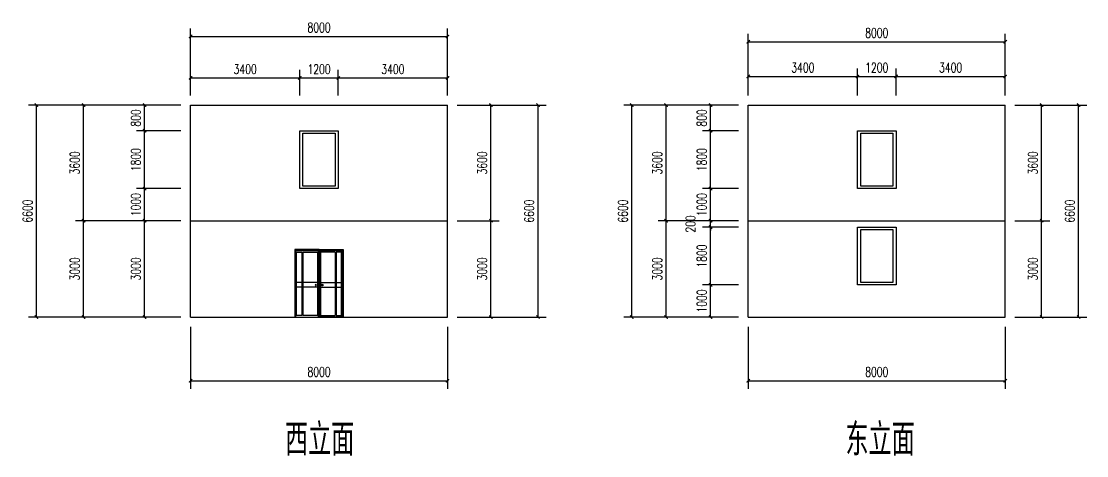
# Model space of a CAD drawing. Extents: x 11879 to 96650, y -22156 to 10923.
# Drawn here: x 63480 to 96650, y -22156 to -8631 of the extents above; entities that cross this region are included whole.
import ezdxf

# ---------------------------------------------------------------- set-up
doc = ezdxf.new("R2010")
doc.units = 0
doc.header["$LTSCALE"] = 1000
doc.header["$MEASUREMENT"] = 0
doc.layers.add('E_WINDOW', color=4, linetype='Continuous')
doc.layers.add('PUB_DIM', color=3, linetype='Continuous')
doc.styles.add('_TCH_DIM_T3', font='SIMPLEX', dxfattribs={"width": 0.705882, "bigfont": 'GBCBIG'})
doc.styles.get("Standard").update_dxf_attribs({"font": 'gbenor.shx', "bigfont": 'gbcbig.shx'})
doc.dimstyles.new('_TCH_ARCH&&100', dxfattribs={"dimtxt": 297.5, "dimasz": 100, "dimexe": 250, "dimexo": 300, "dimgap": 126.25, "dimtad": 1, "dimdec": 0, "dimzin": 0, "dimdsep": 46, "dimtxsty": '_TCH_DIM_T3', "dimblk": 'ARCHTICK', "dimcen": 0.09, "dimclrt": 7, "dimazin": 2, "dimtfac": 1, "dimtdec": 0, "dimtix": 1, "dimtmove": 2, "dimatfit": 3, "dimfxl": 100, "dimtolj": 1, "dimtzin": 0, "dimarcsym": 0})

# ---------------------------------------------------------------- blocks, each defined once
blk = doc.blocks.new('_ArchTick')
at = {"color": 0, "linetype": 'ByBlock', "const_width": 0.4}
blk.add_lwpolyline([(-0.5, -0.5), (0.5, 0.5)], dxfattribs=at)
blk = doc.blocks.new('*D15')
at = {"layer": 'Defpoints', "color": 0, "transparency": 16777216}
for p in [(86114, -17840), (94114, -17840), (94114, -19823)]:
    blk.add_point(p, dxfattribs=at)
at = {"layer": 'PUB_DIM', "color": 0, "lineweight": -2, "transparency": 16777216}
for p, q in [((86114, -18140), (86114, -20073)), ((94114, -18140), (94114, -20073)), ((86114, -19823), (94114, -19823))]:
    blk.add_line(p, q, dxfattribs=at)
at = {"layer": 'PUB_DIM', "color": 0, "lineweight": -2, "transparency": 16777216, "xscale": 100, "yscale": 100, "zscale": 100, "rotation": 180}
blk.add_blockref('_ArchTick', (86114, -19823), dxfattribs=at)
at = {"layer": 'PUB_DIM', "color": 0, "lineweight": -2, "transparency": 16777216, "xscale": 100, "yscale": 100, "zscale": 100}
blk.add_blockref('_ArchTick', (94114, -19823), dxfattribs=at)
at = {"layer": 'PUB_DIM', "color": 7, "transparency": 16777216, "insert": (90114, -19548), "char_height": 297.5, "attachment_point": 5, "style": '_TCH_DIM_T3'}
blk.add_mtext('\\A1;8000', dxfattribs=at)
blk = doc.blocks.new('*D16')
at = {"layer": 'Defpoints', "color": 0, "transparency": 16777216}
for p in [(68750, -17840), (76750, -17840), (76750, -19823)]:
    blk.add_point(p, dxfattribs=at)
at = {"layer": 'PUB_DIM', "color": 0, "lineweight": -2, "transparency": 16777216}
for p, q in [((68750, -18140), (68750, -20073)), ((76750, -18140), (76750, -20073)), ((68750, -19823), (76750, -19823))]:
    blk.add_line(p, q, dxfattribs=at)
at = {"layer": 'PUB_DIM', "color": 0, "lineweight": -2, "transparency": 16777216, "xscale": 100, "yscale": 100, "zscale": 100, "rotation": 180}
blk.add_blockref('_ArchTick', (68750, -19823), dxfattribs=at)
at = {"layer": 'PUB_DIM', "color": 0, "lineweight": -2, "transparency": 16777216, "xscale": 100, "yscale": 100, "zscale": 100}
blk.add_blockref('_ArchTick', (76750, -19823), dxfattribs=at)
at = {"layer": 'PUB_DIM', "color": 7, "transparency": 16777216, "insert": (72750, -19548), "char_height": 297.5, "attachment_point": 5, "style": '_TCH_DIM_T3'}
blk.add_mtext('\\A1;8000', dxfattribs=at)
blk = doc.blocks.new('*D17')
at = {"layer": 'Defpoints', "color": 0, "transparency": 16777216}
for p in [(94114, -11240), (96400, -11240), (94114, -17840)]:
    blk.add_point(p, dxfattribs=at)
at = {"layer": 'PUB_DIM', "color": 0, "lineweight": -2, "transparency": 16777216}
for p, q in [((94414, -11240), (96650, -11240)), ((96400, -17840), (96400, -11240)), ((94414, -17840), (96650, -17840))]:
    blk.add_line(p, q, dxfattribs=at)
at = {"layer": 'PUB_DIM', "color": 0, "lineweight": -2, "transparency": 16777216, "xscale": 100, "yscale": 100, "zscale": 100}
for p, rotation in [((96400, -11240), 90), ((96400, -17840), 270)]:
    blk.add_blockref('_ArchTick', p, dxfattribs=dict(at, rotation=rotation))
at = {"layer": 'PUB_DIM', "color": 7, "transparency": 16777216, "insert": (96125, -14540), "char_height": 297.5, "attachment_point": 5, "rotation": 90, "style": '_TCH_DIM_T3'}
blk.add_mtext('\\A1;6600', dxfattribs=at)
blk = doc.blocks.new('*D18')
at = {"layer": 'Defpoints', "color": 0, "transparency": 16777216}
for p in [(94114, -11240), (95248, -11240), (94114, -14840)]:
    blk.add_point(p, dxfattribs=at)
at = {"layer": 'PUB_DIM', "color": 0, "lineweight": -2, "transparency": 16777216}
for p, q in [((94414, -11240), (95498, -11240)), ((95248, -14840), (95248, -11240)), ((94414, -14840), (95498, -14840))]:
    blk.add_line(p, q, dxfattribs=at)
at = {"layer": 'PUB_DIM', "color": 0, "lineweight": -2, "transparency": 16777216, "xscale": 100, "yscale": 100, "zscale": 100}
for p, rotation in [((95248, -11240), 90), ((95248, -14840), 270)]:
    blk.add_blockref('_ArchTick', p, dxfattribs=dict(at, rotation=rotation))
at = {"layer": 'PUB_DIM', "color": 7, "transparency": 16777216, "insert": (94973, -13040), "char_height": 297.5, "attachment_point": 5, "rotation": 90, "style": '_TCH_DIM_T3'}
blk.add_mtext('\\A1;3600', dxfattribs=at)
blk = doc.blocks.new('*D19')
at = {"layer": 'Defpoints', "color": 0, "transparency": 16777216}
for p in [(94114, -14840), (95248, -14840), (94114, -17840)]:
    blk.add_point(p, dxfattribs=at)
at = {"layer": 'PUB_DIM', "color": 0, "lineweight": -2, "transparency": 16777216}
for p, q in [((94414, -14840), (95498, -14840)), ((95248, -17840), (95248, -14840)), ((94414, -17840), (95498, -17840))]:
    blk.add_line(p, q, dxfattribs=at)
at = {"layer": 'PUB_DIM', "color": 0, "lineweight": -2, "transparency": 16777216, "xscale": 100, "yscale": 100, "zscale": 100}
for p, rotation in [((95248, -14840), 90), ((95248, -17840), 270)]:
    blk.add_blockref('_ArchTick', p, dxfattribs=dict(at, rotation=rotation))
at = {"layer": 'PUB_DIM', "color": 7, "transparency": 16777216, "insert": (94973, -16340), "char_height": 297.5, "attachment_point": 5, "rotation": 90, "style": '_TCH_DIM_T3'}
blk.add_mtext('\\A1;3000', dxfattribs=at)
blk = doc.blocks.new('*D20')
at = {"layer": 'Defpoints', "color": 0, "transparency": 16777216}
for p in [(82486, -11240), (86114, -11240), (86114, -17840)]:
    blk.add_point(p, dxfattribs=at)
at = {"layer": 'PUB_DIM', "color": 0, "lineweight": -2, "transparency": 16777216}
for p, q in [((85814, -11240), (82236, -11240)), ((82486, -17840), (82486, -11240)), ((85814, -17840), (82236, -17840))]:
    blk.add_line(p, q, dxfattribs=at)
at = {"layer": 'PUB_DIM', "color": 0, "lineweight": -2, "transparency": 16777216, "xscale": 100, "yscale": 100, "zscale": 100}
for p, rotation in [((82486, -11240), 90), ((82486, -17840), 270)]:
    blk.add_blockref('_ArchTick', p, dxfattribs=dict(at, rotation=rotation))
at = {"layer": 'PUB_DIM', "color": 7, "transparency": 16777216, "insert": (82211, -14540), "char_height": 297.5, "attachment_point": 5, "rotation": 90, "style": '_TCH_DIM_T3'}
blk.add_mtext('\\A1;6600', dxfattribs=at)
blk = doc.blocks.new('*D21')
at = {"layer": 'Defpoints', "color": 0, "transparency": 16777216}
for p in [(83554, -11240), (86114, -11240), (86114, -14840)]:
    blk.add_point(p, dxfattribs=at)
at = {"layer": 'PUB_DIM', "color": 0, "lineweight": -2, "transparency": 16777216}
for p, q in [((85814, -11240), (83304, -11240)), ((83554, -14840), (83554, -11240)), ((85814, -14840), (83304, -14840))]:
    blk.add_line(p, q, dxfattribs=at)
at = {"layer": 'PUB_DIM', "color": 0, "lineweight": -2, "transparency": 16777216, "xscale": 100, "yscale": 100, "zscale": 100}
for p, rotation in [((83554, -11240), 90), ((83554, -14840), 270)]:
    blk.add_blockref('_ArchTick', p, dxfattribs=dict(at, rotation=rotation))
at = {"layer": 'PUB_DIM', "color": 7, "transparency": 16777216, "insert": (83279, -13040), "char_height": 297.5, "attachment_point": 5, "rotation": 90, "style": '_TCH_DIM_T3'}
blk.add_mtext('\\A1;3600', dxfattribs=at)
blk = doc.blocks.new('*D22')
at = {"layer": 'Defpoints', "color": 0, "transparency": 16777216}
for p in [(83554, -14840), (86114, -14840), (86114, -17840)]:
    blk.add_point(p, dxfattribs=at)
at = {"layer": 'PUB_DIM', "color": 0, "lineweight": -2, "transparency": 16777216}
for p, q in [((85814, -14840), (83304, -14840)), ((83554, -17840), (83554, -14840)), ((85814, -17840), (83304, -17840))]:
    blk.add_line(p, q, dxfattribs=at)
at = {"layer": 'PUB_DIM', "color": 0, "lineweight": -2, "transparency": 16777216, "xscale": 100, "yscale": 100, "zscale": 100}
for p, rotation in [((83554, -14840), 90), ((83554, -17840), 270)]:
    blk.add_blockref('_ArchTick', p, dxfattribs=dict(at, rotation=rotation))
at = {"layer": 'PUB_DIM', "color": 7, "transparency": 16777216, "insert": (83279, -16340), "char_height": 297.5, "attachment_point": 5, "rotation": 90, "style": '_TCH_DIM_T3'}
blk.add_mtext('\\A1;3000', dxfattribs=at)
blk = doc.blocks.new('*D23')
at = {"layer": 'Defpoints', "color": 0, "transparency": 16777216}
for p in [(84940, -11240), (86114, -11240), (86114, -12040)]:
    blk.add_point(p, dxfattribs=at)
at = {"layer": 'PUB_DIM', "color": 0, "lineweight": -2, "transparency": 16777216}
for p, q in [((85814, -11240), (84690, -11240)), ((84940, -12040), (84940, -11240)), ((85814, -12040), (84690, -12040))]:
    blk.add_line(p, q, dxfattribs=at)
at = {"layer": 'PUB_DIM', "color": 0, "lineweight": -2, "transparency": 16777216, "xscale": 100, "yscale": 100, "zscale": 100}
for p, rotation in [((84940, -11240), 90), ((84940, -12040), 270)]:
    blk.add_blockref('_ArchTick', p, dxfattribs=dict(at, rotation=rotation))
at = {"layer": 'PUB_DIM', "color": 7, "transparency": 16777216, "insert": (84665, -11640), "char_height": 297.5, "attachment_point": 5, "rotation": 90, "style": '_TCH_DIM_T3'}
blk.add_mtext('\\A1;800', dxfattribs=at)
blk = doc.blocks.new('*D24')
at = {"layer": 'Defpoints', "color": 0, "transparency": 16777216}
for p in [(84940, -12040), (86114, -12040), (86114, -13840)]:
    blk.add_point(p, dxfattribs=at)
at = {"layer": 'PUB_DIM', "color": 0, "lineweight": -2, "transparency": 16777216}
for p, q in [((85814, -12040), (84690, -12040)), ((84940, -13840), (84940, -12040)), ((85814, -13840), (84690, -13840))]:
    blk.add_line(p, q, dxfattribs=at)
at = {"layer": 'PUB_DIM', "color": 0, "lineweight": -2, "transparency": 16777216, "xscale": 100, "yscale": 100, "zscale": 100}
for p, rotation in [((84940, -12040), 90), ((84940, -13840), 270)]:
    blk.add_blockref('_ArchTick', p, dxfattribs=dict(at, rotation=rotation))
at = {"layer": 'PUB_DIM', "color": 7, "transparency": 16777216, "insert": (84665, -12940), "char_height": 297.5, "attachment_point": 5, "rotation": 90, "style": '_TCH_DIM_T3'}
blk.add_mtext('\\A1;1800', dxfattribs=at)
blk = doc.blocks.new('*D25')
at = {"layer": 'Defpoints', "color": 0, "transparency": 16777216}
for p in [(84940, -13840), (86114, -13840), (86114, -14840)]:
    blk.add_point(p, dxfattribs=at)
at = {"layer": 'PUB_DIM', "color": 0, "lineweight": -2, "transparency": 16777216}
for p, q in [((85814, -13840), (84690, -13840)), ((84940, -14840), (84940, -13840)), ((85814, -14840), (84690, -14840))]:
    blk.add_line(p, q, dxfattribs=at)
at = {"layer": 'PUB_DIM', "color": 0, "lineweight": -2, "transparency": 16777216, "xscale": 100, "yscale": 100, "zscale": 100}
for p, rotation in [((84940, -13840), 90), ((84940, -14840), 270)]:
    blk.add_blockref('_ArchTick', p, dxfattribs=dict(at, rotation=rotation))
at = {"layer": 'PUB_DIM', "color": 7, "transparency": 16777216, "insert": (84665, -14340), "char_height": 297.5, "attachment_point": 5, "rotation": 90, "style": '_TCH_DIM_T3'}
blk.add_mtext('\\A1;1000', dxfattribs=at)
blk = doc.blocks.new('*D26')
at = {"layer": 'Defpoints', "color": 0, "transparency": 16777216}
for p in [(84940, -14840), (86114, -14840), (86114, -15040)]:
    blk.add_point(p, dxfattribs=at)
at = {"layer": 'PUB_DIM', "color": 0, "lineweight": -2, "transparency": 16777216}
for p, q in [((85814, -14840), (84690, -14840)), ((84940, -14840), (84940, -14740)), ((84940, -15040), (84940, -14840)), ((85814, -15040), (84690, -15040)), ((84940, -15040), (84940, -15140))]:
    blk.add_line(p, q, dxfattribs=at)
at = {"layer": 'PUB_DIM', "color": 0, "lineweight": -2, "transparency": 16777216, "xscale": 100, "yscale": 100, "zscale": 100}
for p, rotation in [((84940, -14840), 270), ((84940, -15040), 90)]:
    blk.add_blockref('_ArchTick', p, dxfattribs=dict(at, rotation=rotation))
at = {"layer": 'PUB_DIM', "color": 7, "transparency": 16777216, "insert": (84315, -14940), "char_height": 297.5, "attachment_point": 5, "rotation": 90, "style": '_TCH_DIM_T3'}
blk.add_mtext('\\A1;200', dxfattribs=at)
blk = doc.blocks.new('*D27')
at = {"layer": 'Defpoints', "color": 0, "transparency": 16777216}
for p in [(84940, -15040), (86114, -15040), (86114, -16840)]:
    blk.add_point(p, dxfattribs=at)
at = {"layer": 'PUB_DIM', "color": 0, "lineweight": -2, "transparency": 16777216}
for p, q in [((85814, -15040), (84690, -15040)), ((84940, -16840), (84940, -15040)), ((85814, -16840), (84690, -16840))]:
    blk.add_line(p, q, dxfattribs=at)
at = {"layer": 'PUB_DIM', "color": 0, "lineweight": -2, "transparency": 16777216, "xscale": 100, "yscale": 100, "zscale": 100}
for p, rotation in [((84940, -15040), 90), ((84940, -16840), 270)]:
    blk.add_blockref('_ArchTick', p, dxfattribs=dict(at, rotation=rotation))
at = {"layer": 'PUB_DIM', "color": 7, "transparency": 16777216, "insert": (84665, -15940), "char_height": 297.5, "attachment_point": 5, "rotation": 90, "style": '_TCH_DIM_T3'}
blk.add_mtext('\\A1;1800', dxfattribs=at)
blk = doc.blocks.new('*D28')
at = {"layer": 'Defpoints', "color": 0, "transparency": 16777216}
for p in [(84940, -16840), (86114, -16840), (86114, -17840)]:
    blk.add_point(p, dxfattribs=at)
at = {"layer": 'PUB_DIM', "color": 0, "lineweight": -2, "transparency": 16777216}
for p, q in [((85814, -16840), (84690, -16840)), ((84940, -17840), (84940, -16840)), ((85814, -17840), (84690, -17840))]:
    blk.add_line(p, q, dxfattribs=at)
at = {"layer": 'PUB_DIM', "color": 0, "lineweight": -2, "transparency": 16777216, "xscale": 100, "yscale": 100, "zscale": 100}
for p, rotation in [((84940, -16840), 90), ((84940, -17840), 270)]:
    blk.add_blockref('_ArchTick', p, dxfattribs=dict(at, rotation=rotation))
at = {"layer": 'PUB_DIM', "color": 7, "transparency": 16777216, "insert": (84665, -17340), "char_height": 297.5, "attachment_point": 5, "rotation": 90, "style": '_TCH_DIM_T3'}
blk.add_mtext('\\A1;1000', dxfattribs=at)
blk = doc.blocks.new('*D29')
at = {"layer": 'Defpoints', "color": 0, "transparency": 16777216}
for p in [(94114, -9267), (86114, -11240), (94114, -11240)]:
    blk.add_point(p, dxfattribs=at)
at = {"layer": 'PUB_DIM', "color": 0, "lineweight": -2, "transparency": 16777216}
for p, q in [((86114, -10940), (86114, -9017)), ((86114, -9267), (94114, -9267)), ((94114, -10940), (94114, -9017))]:
    blk.add_line(p, q, dxfattribs=at)
at = {"layer": 'PUB_DIM', "color": 0, "lineweight": -2, "transparency": 16777216, "xscale": 100, "yscale": 100, "zscale": 100, "rotation": 180}
blk.add_blockref('_ArchTick', (86114, -9267), dxfattribs=at)
at = {"layer": 'PUB_DIM', "color": 0, "lineweight": -2, "transparency": 16777216, "xscale": 100, "yscale": 100, "zscale": 100}
blk.add_blockref('_ArchTick', (94114, -9267), dxfattribs=at)
at = {"layer": 'PUB_DIM', "color": 7, "transparency": 16777216, "insert": (90114, -8992), "char_height": 297.5, "attachment_point": 5, "style": '_TCH_DIM_T3'}
blk.add_mtext('\\A1;8000', dxfattribs=at)
blk = doc.blocks.new('*D30')
at = {"layer": 'Defpoints', "color": 0, "transparency": 16777216}
for p in [(89514, -10348), (86114, -11240), (89514, -11240)]:
    blk.add_point(p, dxfattribs=at)
at = {"layer": 'PUB_DIM', "color": 0, "lineweight": -2, "transparency": 16777216}
for p, q in [((86114, -10940), (86114, -10098)), ((89514, -10940), (89514, -10098)), ((86114, -10348), (89514, -10348))]:
    blk.add_line(p, q, dxfattribs=at)
at = {"layer": 'PUB_DIM', "color": 0, "lineweight": -2, "transparency": 16777216, "xscale": 100, "yscale": 100, "zscale": 100, "rotation": 180}
blk.add_blockref('_ArchTick', (86114, -10348), dxfattribs=at)
at = {"layer": 'PUB_DIM', "color": 0, "lineweight": -2, "transparency": 16777216, "xscale": 100, "yscale": 100, "zscale": 100}
blk.add_blockref('_ArchTick', (89514, -10348), dxfattribs=at)
at = {"layer": 'PUB_DIM', "color": 7, "transparency": 16777216, "insert": (87814, -10073), "char_height": 297.5, "attachment_point": 5, "style": '_TCH_DIM_T3'}
blk.add_mtext('\\A1;3400', dxfattribs=at)
blk = doc.blocks.new('*D31')
at = {"layer": 'Defpoints', "color": 0, "transparency": 16777216}
for p in [(90714, -10348), (89514, -11240), (90714, -11240)]:
    blk.add_point(p, dxfattribs=at)
at = {"layer": 'PUB_DIM', "color": 0, "lineweight": -2, "transparency": 16777216}
for p, q in [((89514, -10940), (89514, -10098)), ((90714, -10940), (90714, -10098)), ((89514, -10348), (90714, -10348))]:
    blk.add_line(p, q, dxfattribs=at)
at = {"layer": 'PUB_DIM', "color": 0, "lineweight": -2, "transparency": 16777216, "xscale": 100, "yscale": 100, "zscale": 100, "rotation": 180}
blk.add_blockref('_ArchTick', (89514, -10348), dxfattribs=at)
at = {"layer": 'PUB_DIM', "color": 0, "lineweight": -2, "transparency": 16777216, "xscale": 100, "yscale": 100, "zscale": 100}
blk.add_blockref('_ArchTick', (90714, -10348), dxfattribs=at)
at = {"layer": 'PUB_DIM', "color": 7, "transparency": 16777216, "insert": (90114, -10073), "char_height": 297.5, "attachment_point": 5, "style": '_TCH_DIM_T3'}
blk.add_mtext('\\A1;1200', dxfattribs=at)
blk = doc.blocks.new('*D32')
at = {"layer": 'Defpoints', "color": 0, "transparency": 16777216}
for p in [(94114, -10348), (90714, -11240), (94114, -11240)]:
    blk.add_point(p, dxfattribs=at)
at = {"layer": 'PUB_DIM', "color": 0, "lineweight": -2, "transparency": 16777216}
for p, q in [((90714, -10940), (90714, -10098)), ((94114, -10940), (94114, -10098)), ((90714, -10348), (94114, -10348))]:
    blk.add_line(p, q, dxfattribs=at)
at = {"layer": 'PUB_DIM', "color": 0, "lineweight": -2, "transparency": 16777216, "xscale": 100, "yscale": 100, "zscale": 100, "rotation": 180}
blk.add_blockref('_ArchTick', (90714, -10348), dxfattribs=at)
at = {"layer": 'PUB_DIM', "color": 0, "lineweight": -2, "transparency": 16777216, "xscale": 100, "yscale": 100, "zscale": 100}
blk.add_blockref('_ArchTick', (94114, -10348), dxfattribs=at)
at = {"layer": 'PUB_DIM', "color": 7, "transparency": 16777216, "insert": (92414, -10073), "char_height": 297.5, "attachment_point": 5, "style": '_TCH_DIM_T3'}
blk.add_mtext('\\A1;3400', dxfattribs=at)
blk = doc.blocks.new('*D33')
at = {"layer": 'Defpoints', "color": 0, "transparency": 16777216}
for p in [(76750, -11240), (79568, -11240), (76750, -17840)]:
    blk.add_point(p, dxfattribs=at)
at = {"layer": 'PUB_DIM', "color": 0, "lineweight": -2, "transparency": 16777216}
for p, q in [((77050, -11240), (79818, -11240)), ((79568, -17840), (79568, -11240)), ((77050, -17840), (79818, -17840))]:
    blk.add_line(p, q, dxfattribs=at)
at = {"layer": 'PUB_DIM', "color": 0, "lineweight": -2, "transparency": 16777216, "xscale": 100, "yscale": 100, "zscale": 100}
for p, rotation in [((79568, -11240), 90), ((79568, -17840), 270)]:
    blk.add_blockref('_ArchTick', p, dxfattribs=dict(at, rotation=rotation))
at = {"layer": 'PUB_DIM', "color": 7, "transparency": 16777216, "insert": (79293, -14540), "char_height": 297.5, "attachment_point": 5, "rotation": 90, "style": '_TCH_DIM_T3'}
blk.add_mtext('\\A1;6600', dxfattribs=at)
blk = doc.blocks.new('*D34')
at = {"layer": 'Defpoints', "color": 0, "transparency": 16777216}
for p in [(76750, -11240), (78103, -11240), (76750, -14840)]:
    blk.add_point(p, dxfattribs=at)
at = {"layer": 'PUB_DIM', "color": 0, "lineweight": -2, "transparency": 16777216}
for p, q in [((77050, -11240), (78353, -11240)), ((78103, -14840), (78103, -11240)), ((77050, -14840), (78353, -14840))]:
    blk.add_line(p, q, dxfattribs=at)
at = {"layer": 'PUB_DIM', "color": 0, "lineweight": -2, "transparency": 16777216, "xscale": 100, "yscale": 100, "zscale": 100}
for p, rotation in [((78103, -11240), 90), ((78103, -14840), 270)]:
    blk.add_blockref('_ArchTick', p, dxfattribs=dict(at, rotation=rotation))
at = {"layer": 'PUB_DIM', "color": 7, "transparency": 16777216, "insert": (77828, -13040), "char_height": 297.5, "attachment_point": 5, "rotation": 90, "style": '_TCH_DIM_T3'}
blk.add_mtext('\\A1;3600', dxfattribs=at)
blk = doc.blocks.new('*D35')
at = {"layer": 'Defpoints', "color": 0, "transparency": 16777216}
for p in [(76750, -14840), (78103, -14840), (76750, -17840)]:
    blk.add_point(p, dxfattribs=at)
at = {"layer": 'PUB_DIM', "color": 0, "lineweight": -2, "transparency": 16777216}
for p, q in [((77050, -14840), (78353, -14840)), ((78103, -17840), (78103, -14840)), ((77050, -17840), (78353, -17840))]:
    blk.add_line(p, q, dxfattribs=at)
at = {"layer": 'PUB_DIM', "color": 0, "lineweight": -2, "transparency": 16777216, "xscale": 100, "yscale": 100, "zscale": 100}
for p, rotation in [((78103, -14840), 90), ((78103, -17840), 270)]:
    blk.add_blockref('_ArchTick', p, dxfattribs=dict(at, rotation=rotation))
at = {"layer": 'PUB_DIM', "color": 7, "transparency": 16777216, "insert": (77828, -16340), "char_height": 297.5, "attachment_point": 5, "rotation": 90, "style": '_TCH_DIM_T3'}
blk.add_mtext('\\A1;3000', dxfattribs=at)
blk = doc.blocks.new('*D36')
at = {"layer": 'Defpoints', "color": 0, "transparency": 16777216}
for p in [(76750, -9101), (68750, -11240), (76750, -11240)]:
    blk.add_point(p, dxfattribs=at)
at = {"layer": 'PUB_DIM', "color": 0, "lineweight": -2, "transparency": 16777216}
for p, q in [((68750, -10940), (68750, -8851)), ((76750, -10940), (76750, -8851)), ((68750, -9101), (76750, -9101))]:
    blk.add_line(p, q, dxfattribs=at)
at = {"layer": 'PUB_DIM', "color": 0, "lineweight": -2, "transparency": 16777216, "xscale": 100, "yscale": 100, "zscale": 100, "rotation": 180}
blk.add_blockref('_ArchTick', (68750, -9101), dxfattribs=at)
at = {"layer": 'PUB_DIM', "color": 0, "lineweight": -2, "transparency": 16777216, "xscale": 100, "yscale": 100, "zscale": 100}
blk.add_blockref('_ArchTick', (76750, -9101), dxfattribs=at)
at = {"layer": 'PUB_DIM', "color": 7, "transparency": 16777216, "insert": (72750, -8826), "char_height": 297.5, "attachment_point": 5, "style": '_TCH_DIM_T3'}
blk.add_mtext('\\A1;8000', dxfattribs=at)
blk = doc.blocks.new('*D37')
at = {"layer": 'Defpoints', "color": 0, "transparency": 16777216}
for p in [(72150, -10395), (68750, -11240), (72150, -11240)]:
    blk.add_point(p, dxfattribs=at)
at = {"layer": 'PUB_DIM', "color": 0, "lineweight": -2, "transparency": 16777216}
for p, q in [((68750, -10940), (68750, -10145)), ((72150, -10940), (72150, -10145)), ((68750, -10395), (72150, -10395))]:
    blk.add_line(p, q, dxfattribs=at)
at = {"layer": 'PUB_DIM', "color": 0, "lineweight": -2, "transparency": 16777216, "xscale": 100, "yscale": 100, "zscale": 100, "rotation": 180}
blk.add_blockref('_ArchTick', (68750, -10395), dxfattribs=at)
at = {"layer": 'PUB_DIM', "color": 0, "lineweight": -2, "transparency": 16777216, "xscale": 100, "yscale": 100, "zscale": 100}
blk.add_blockref('_ArchTick', (72150, -10395), dxfattribs=at)
at = {"layer": 'PUB_DIM', "color": 7, "transparency": 16777216, "insert": (70450, -10120), "char_height": 297.5, "attachment_point": 5, "style": '_TCH_DIM_T3'}
blk.add_mtext('\\A1;3400', dxfattribs=at)
blk = doc.blocks.new('*D38')
at = {"layer": 'Defpoints', "color": 0, "transparency": 16777216}
for p in [(73350, -10395), (72150, -11240), (73350, -11240)]:
    blk.add_point(p, dxfattribs=at)
at = {"layer": 'PUB_DIM', "color": 0, "lineweight": -2, "transparency": 16777216}
for p, q in [((72150, -10940), (72150, -10145)), ((73350, -10940), (73350, -10145)), ((72150, -10395), (73350, -10395))]:
    blk.add_line(p, q, dxfattribs=at)
at = {"layer": 'PUB_DIM', "color": 0, "lineweight": -2, "transparency": 16777216, "xscale": 100, "yscale": 100, "zscale": 100, "rotation": 180}
blk.add_blockref('_ArchTick', (72150, -10395), dxfattribs=at)
at = {"layer": 'PUB_DIM', "color": 0, "lineweight": -2, "transparency": 16777216, "xscale": 100, "yscale": 100, "zscale": 100}
blk.add_blockref('_ArchTick', (73350, -10395), dxfattribs=at)
at = {"layer": 'PUB_DIM', "color": 7, "transparency": 16777216, "insert": (72750, -10120), "char_height": 297.5, "attachment_point": 5, "style": '_TCH_DIM_T3'}
blk.add_mtext('\\A1;1200', dxfattribs=at)
blk = doc.blocks.new('*D39')
at = {"layer": 'Defpoints', "color": 0, "transparency": 16777216}
for p in [(76750, -10395), (73350, -11240), (76750, -11240)]:
    blk.add_point(p, dxfattribs=at)
at = {"layer": 'PUB_DIM', "color": 0, "lineweight": -2, "transparency": 16777216}
for p, q in [((73350, -10940), (73350, -10145)), ((76750, -10940), (76750, -10145)), ((73350, -10395), (76750, -10395))]:
    blk.add_line(p, q, dxfattribs=at)
at = {"layer": 'PUB_DIM', "color": 0, "lineweight": -2, "transparency": 16777216, "xscale": 100, "yscale": 100, "zscale": 100, "rotation": 180}
blk.add_blockref('_ArchTick', (73350, -10395), dxfattribs=at)
at = {"layer": 'PUB_DIM', "color": 0, "lineweight": -2, "transparency": 16777216, "xscale": 100, "yscale": 100, "zscale": 100}
blk.add_blockref('_ArchTick', (76750, -10395), dxfattribs=at)
at = {"layer": 'PUB_DIM', "color": 7, "transparency": 16777216, "insert": (75050, -10120), "char_height": 297.5, "attachment_point": 5, "style": '_TCH_DIM_T3'}
blk.add_mtext('\\A1;3400', dxfattribs=at)
blk = doc.blocks.new('*D40')
at = {"layer": 'Defpoints', "color": 0, "transparency": 16777216}
for p in [(63950, -11240), (68750, -11240), (68750, -17840)]:
    blk.add_point(p, dxfattribs=at)
at = {"layer": 'PUB_DIM', "color": 0, "lineweight": -2, "transparency": 16777216}
for p, q in [((68450, -11240), (63700, -11240)), ((63950, -17840), (63950, -11240)), ((68450, -17840), (63700, -17840))]:
    blk.add_line(p, q, dxfattribs=at)
at = {"layer": 'PUB_DIM', "color": 0, "lineweight": -2, "transparency": 16777216, "xscale": 100, "yscale": 100, "zscale": 100}
for p, rotation in [((63950, -11240), 90), ((63950, -17840), 270)]:
    blk.add_blockref('_ArchTick', p, dxfattribs=dict(at, rotation=rotation))
at = {"layer": 'PUB_DIM', "color": 7, "transparency": 16777216, "insert": (63675, -14540), "char_height": 297.5, "attachment_point": 5, "rotation": 90, "style": '_TCH_DIM_T3'}
blk.add_mtext('\\A1;6600', dxfattribs=at)
blk = doc.blocks.new('*D41')
at = {"layer": 'Defpoints', "color": 0, "transparency": 16777216}
for p in [(65418, -11240), (68750, -11240), (68750, -14840)]:
    blk.add_point(p, dxfattribs=at)
at = {"layer": 'PUB_DIM', "color": 0, "lineweight": -2, "transparency": 16777216}
for p, q in [((68450, -11240), (65168, -11240)), ((65418, -14840), (65418, -11240)), ((68450, -14840), (65168, -14840))]:
    blk.add_line(p, q, dxfattribs=at)
at = {"layer": 'PUB_DIM', "color": 0, "lineweight": -2, "transparency": 16777216, "xscale": 100, "yscale": 100, "zscale": 100}
for p, rotation in [((65418, -11240), 90), ((65418, -14840), 270)]:
    blk.add_blockref('_ArchTick', p, dxfattribs=dict(at, rotation=rotation))
at = {"layer": 'PUB_DIM', "color": 7, "transparency": 16777216, "insert": (65143, -13040), "char_height": 297.5, "attachment_point": 5, "rotation": 90, "style": '_TCH_DIM_T3'}
blk.add_mtext('\\A1;3600', dxfattribs=at)
blk = doc.blocks.new('*D42')
at = {"layer": 'Defpoints', "color": 0, "transparency": 16777216}
for p in [(65418, -14840), (68750, -14840), (68750, -17840)]:
    blk.add_point(p, dxfattribs=at)
at = {"layer": 'PUB_DIM', "color": 0, "lineweight": -2, "transparency": 16777216}
for p, q in [((68450, -14840), (65168, -14840)), ((65418, -17840), (65418, -14840)), ((68450, -17840), (65168, -17840))]:
    blk.add_line(p, q, dxfattribs=at)
at = {"layer": 'PUB_DIM', "color": 0, "lineweight": -2, "transparency": 16777216, "xscale": 100, "yscale": 100, "zscale": 100}
for p, rotation in [((65418, -14840), 90), ((65418, -17840), 270)]:
    blk.add_blockref('_ArchTick', p, dxfattribs=dict(at, rotation=rotation))
at = {"layer": 'PUB_DIM', "color": 7, "transparency": 16777216, "insert": (65143, -16340), "char_height": 297.5, "attachment_point": 5, "rotation": 90, "style": '_TCH_DIM_T3'}
blk.add_mtext('\\A1;3000', dxfattribs=at)
blk = doc.blocks.new('*D43')
at = {"layer": 'Defpoints', "color": 0, "transparency": 16777216}
for p in [(67319, -11240), (68750, -11240), (68750, -12040)]:
    blk.add_point(p, dxfattribs=at)
at = {"layer": 'PUB_DIM', "color": 0, "lineweight": -2, "transparency": 16777216}
for p, q in [((68450, -11240), (67069, -11240)), ((67319, -12040), (67319, -11240)), ((68450, -12040), (67069, -12040))]:
    blk.add_line(p, q, dxfattribs=at)
at = {"layer": 'PUB_DIM', "color": 0, "lineweight": -2, "transparency": 16777216, "xscale": 100, "yscale": 100, "zscale": 100}
for p, rotation in [((67319, -11240), 90), ((67319, -12040), 270)]:
    blk.add_blockref('_ArchTick', p, dxfattribs=dict(at, rotation=rotation))
at = {"layer": 'PUB_DIM', "color": 7, "transparency": 16777216, "insert": (67044, -11640), "char_height": 297.5, "attachment_point": 5, "rotation": 90, "style": '_TCH_DIM_T3'}
blk.add_mtext('\\A1;800', dxfattribs=at)
blk = doc.blocks.new('*D44')
at = {"layer": 'Defpoints', "color": 0, "transparency": 16777216}
for p in [(67319, -12040), (68750, -12040), (68750, -13840)]:
    blk.add_point(p, dxfattribs=at)
at = {"layer": 'PUB_DIM', "color": 0, "lineweight": -2, "transparency": 16777216}
for p, q in [((68450, -12040), (67069, -12040)), ((67319, -13840), (67319, -12040)), ((68450, -13840), (67069, -13840))]:
    blk.add_line(p, q, dxfattribs=at)
at = {"layer": 'PUB_DIM', "color": 0, "lineweight": -2, "transparency": 16777216, "xscale": 100, "yscale": 100, "zscale": 100}
for p, rotation in [((67319, -12040), 90), ((67319, -13840), 270)]:
    blk.add_blockref('_ArchTick', p, dxfattribs=dict(at, rotation=rotation))
at = {"layer": 'PUB_DIM', "color": 7, "transparency": 16777216, "insert": (67044, -12940), "char_height": 297.5, "attachment_point": 5, "rotation": 90, "style": '_TCH_DIM_T3'}
blk.add_mtext('\\A1;1800', dxfattribs=at)
blk = doc.blocks.new('*D45')
at = {"layer": 'Defpoints', "color": 0, "transparency": 16777216}
for p in [(67319, -13840), (68750, -13840), (68750, -14840)]:
    blk.add_point(p, dxfattribs=at)
at = {"layer": 'PUB_DIM', "color": 0, "lineweight": -2, "transparency": 16777216}
for p, q in [((68450, -13840), (67069, -13840)), ((67319, -14840), (67319, -13840)), ((68450, -14840), (67069, -14840))]:
    blk.add_line(p, q, dxfattribs=at)
at = {"layer": 'PUB_DIM', "color": 0, "lineweight": -2, "transparency": 16777216, "xscale": 100, "yscale": 100, "zscale": 100}
for p, rotation in [((67319, -13840), 90), ((67319, -14840), 270)]:
    blk.add_blockref('_ArchTick', p, dxfattribs=dict(at, rotation=rotation))
at = {"layer": 'PUB_DIM', "color": 7, "transparency": 16777216, "insert": (67044, -14340), "char_height": 297.5, "attachment_point": 5, "rotation": 90, "style": '_TCH_DIM_T3'}
blk.add_mtext('\\A1;1000', dxfattribs=at)
blk = doc.blocks.new('*D46')
at = {"layer": 'Defpoints', "color": 0, "transparency": 16777216}
for p in [(67319, -14840), (68750, -14840), (68750, -17840)]:
    blk.add_point(p, dxfattribs=at)
at = {"layer": 'PUB_DIM', "color": 0, "lineweight": -2, "transparency": 16777216}
for p, q in [((68450, -14840), (67069, -14840)), ((67319, -17840), (67319, -14840)), ((68450, -17840), (67069, -17840))]:
    blk.add_line(p, q, dxfattribs=at)
at = {"layer": 'PUB_DIM', "color": 0, "lineweight": -2, "transparency": 16777216, "xscale": 100, "yscale": 100, "zscale": 100}
for p, rotation in [((67319, -14840), 90), ((67319, -17840), 270)]:
    blk.add_blockref('_ArchTick', p, dxfattribs=dict(at, rotation=rotation))
at = {"layer": 'PUB_DIM', "color": 7, "transparency": 16777216, "insert": (67044, -16340), "char_height": 297.5, "attachment_point": 5, "rotation": 90, "style": '_TCH_DIM_T3'}
blk.add_mtext('\\A1;3000', dxfattribs=at)
blk = doc.blocks.new('$EWDLib$00000533')
for p, q in [((0, 600), (1200, 600)), ((0, 0), (0, 600)), ((50, 550), (1150, 550)), ((50, 50), (50, 550)), ((1150, 550), (1150, 50)), ((1200, 600), (1200, 0)), ((1200, 0), (0, 0)), ((1150, 50), (50, 50))]:
    blk.add_line(p, q)
blk = doc.blocks.new('$EWDLib$00000621')
for p, q in [((0, 0), (0, 2100)), ((0, 2100), (1200, 2100)), ((1170, 2070), (30, 2070)), ((30, 2070), (30, 0)), ((809, 2021), (79, 2021)), ((79, 2021), (79, 49)), ((809, 2021), (809, 49)), ((858, 2021), (858, 49)), ((1121, 2021), (858, 2021)), ((1121, 49), (1121, 2021)), ((1170, 0), (1170, 2070)), ((1200, 2100), (1200, 0)), ((79, 1080), (809, 1080)), ((858, 1080), (1121, 1080)), ((79, 929), (809, 929)), ((858, 929), (1121, 929)), ((1200, 0), (0, 0)), ((79, 49), (809, 49)), ((858, 49), (1121, 49))]:
    blk.add_line(p, q)
blk.add_lwpolyline([(30, 0), (30, 2070), (1170, 2070), (1170, 0)])
blk.add_circle((163, 995), 24.9)

msp = doc.modelspace()

# ---------------------------------------------------------------- linework, layer by layer
for p, q in [((68749.7, -14840), (68749.7, -11240)), ((68749.7, -11240), (76749.7, -11240)), ((76749.7, -14840), (76749.7, -11240)), ((86113.6, -14840), (86113.6, -11240)), ((86113.6, -11240), (94113.6, -11240)), ((94113.6, -14840), (94113.6, -11240)), ((68749.7, -17840), (68749.7, -14840)), ((68749.7, -14840), (76749.7, -14840)), ((76749.7, -17840), (76749.7, -14840)), ((86113.6, -17840), (86113.6, -14840)), ((86113.6, -14840), (94113.6, -14840)), ((94113.6, -17840), (94113.6, -14840)), ((68749.7, -17840), (76749.7, -17840)), ((86113.6, -17840), (94113.6, -17840))]:
    msp.add_line(p, q)

# ---------------------------------------------------------------- block references
at = {"layer": 'E_WINDOW'}
for name, p, xscale, yscale, rotation in [('$EWDLib$00000533', (73349.7, -13840), 1.5, 2, 90), ('$EWDLib$00000533', (90713.6, -13840), 1.5, 2, 90), ('$EWDLib$00000533', (90713.6, -16840), 1.5, 2, 90), ('$EWDLib$00000621', (72749.7, -17840), 0.6249999999999982, -1, 180)]:
    msp.add_blockref(name, p, dxfattribs=dict(at, xscale=xscale, yscale=yscale, rotation=rotation))
at = {"layer": 'E_WINDOW', "xscale": 0.6249999999999982}
msp.add_blockref('$EWDLib$00000621', (72749.7, -17840), dxfattribs=at)

# ---------------------------------------------------------------- texts
for s, p in [('西立面', (71686.5, -22156.1)), ('东立面', (89138.3, -22156.1))]:
    msp.add_text(s, height=1000).set_placement(p)

# ---------------------------------------------------------------- dimensions: what is measured, and where the dimension line sits
at = {"layer": 'PUB_DIM'}
for p1, p2, distance, picture, middle in [((68749.7, -11240), (76749.7, -11240), 2139.2, '*D36', (72749.7, -8825.8)), ((86113.6, -11240), (94113.6, -11240), 1973.4, '*D29', (90113.6, -8991.6)), ((68749.7, -11240), (72149.7, -11240), 845, '*D37', (70449.7, -10120)), ((72149.7, -11240), (73349.7, -11240), 845, '*D38', (72749.7, -10120)), ((73349.7, -11240), (76749.7, -11240), 845, '*D39', (75049.7, -10120)), ((86113.6, -11240), (89513.6, -11240), 892.3, '*D30', (87813.6, -10072.7)), ((89513.6, -11240), (90713.6, -11240), 892.3, '*D31', (90113.6, -10072.7)), ((90713.6, -11240), (94113.6, -11240), 892.3, '*D32', (92413.6, -10072.7)), ((68749.7, -17840), (68749.7, -11240), 4799.6, '*D40', (63675, -14540)), ((68749.7, -14840), (68749.7, -11240), 3331.7, '*D41', (65143, -13040)), ((68749.7, -12040), (68749.7, -11240), 1430.7, '*D43', (67043.9, -11640)), ((76749.7, -17840), (76749.7, -11240), -2818.2, '*D33', (79292.9, -14540)), ((76749.7, -14840), (76749.7, -11240), -1353.7, '*D34', (77828.4, -13040)), ((86113.6, -17840), (86113.6, -11240), 3627.8, '*D20', (82210.8, -14540)), ((86113.6, -14840), (86113.6, -11240), 2559.5, '*D21', (83279.1, -13040)), ((86113.6, -12040), (86113.6, -11240), 1173.8, '*D23', (84664.8, -11640)), ((94113.6, -17840), (94113.6, -11240), -2286.5, '*D17', (96125.1, -14540)), ((94113.6, -14840), (94113.6, -11240), -1134.1, '*D18', (94972.7, -13040)), ((68749.7, -13840), (68749.7, -12040), 1430.7, '*D44', (67043.9, -12940)), ((86113.6, -13840), (86113.6, -12040), 1173.8, '*D24', (84664.8, -12940)), ((68749.7, -14840), (68749.7, -13840), 1430.7, '*D45', (67043.9, -14340)), ((86113.6, -14840), (86113.6, -13840), 1173.8, '*D25', (84664.8, -14340)), ((68749.7, -17840), (68749.7, -14840), 3331.7, '*D42', (65143, -16340)), ((68749.7, -17840), (68749.7, -14840), 1430.7, '*D46', (67043.9, -16340)), ((76749.7, -17840), (76749.7, -14840), -1353.7, '*D35', (77828.4, -16340)), ((86113.6, -17840), (86113.6, -14840), 2559.5, '*D22', (83279.1, -16340)), ((94113.6, -17840), (94113.6, -14840), -1134.1, '*D19', (94972.7, -16340)), ((86113.6, -16840), (86113.6, -15040), 1173.8, '*D27', (84664.8, -15940)), ((86113.6, -17840), (86113.6, -16840), 1173.8, '*D28', (84664.8, -17340)), ((68749.7, -17840), (76749.7, -17840), -1983.1, '*D16', (72749.7, -19548.1)), ((86113.6, -17840), (94113.6, -17840), -1983.1, '*D15', (90113.6, -19548.1))]:
    dim = msp.add_aligned_dim(p1=p1, p2=p2, distance=distance, dimstyle='_TCH_ARCH&&100', dxfattribs=at)
    dim.commit()
    dim.dimension.update_dxf_attribs({"geometry": picture, "text_midpoint": middle})
dim = msp.add_linear_dim(base=(84939.8, -14840), p1=(86113.6, -15040), p2=(86113.6, -14840), angle=90, dimstyle='_TCH_ARCH&&100', dxfattribs=at)
dim.commit()
dim.dimension.update_dxf_attribs({"geometry": '*D26', "text_midpoint": (84314.8, -14940), "dimtype": 129})

doc.saveas('drawing.dxf')
